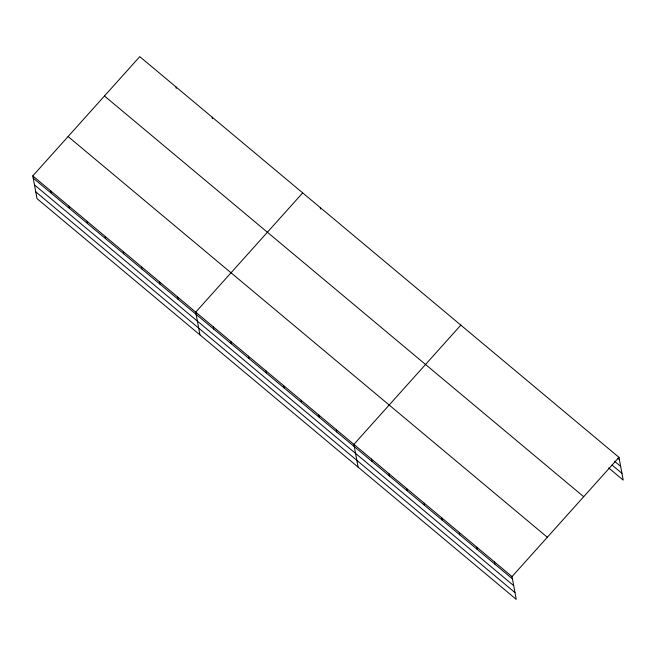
<?xml version="1.0" encoding="UTF-8"?>
<svg xmlns="http://www.w3.org/2000/svg" width="656" height="656" viewBox="0 0 656 656"><rect width="100%" height="100%" fill="white"/><g stroke="black" fill="none" stroke-linecap="round" stroke-linejoin="round"><path stroke-width="0.98" d="M32.8 175.898L512.024 576.608L516.239 599.354L37.015 198.637L32.8 175.898L139.761 56.646L618.985 457.363L623.2 480.102L608.686 467.966M302.695 192.889L195.734 312.141L199.949 334.88M460.84 325.122L353.879 444.374L358.094 467.113M512.024 576.608L618.985 457.363M617.87 458.323L619.403 459.602M614.541 461.258L620.658 466.367M612.015 465.03L621.945 473.337M104.468 95.997L583.684 496.715M68.101 136.546L547.317 537.256M33.218 178.137L512.443 578.854M34.473 184.902L513.689 585.619M35.76 191.872L514.985 592.589M494.452 561.921L494.87 564.16M476.879 547.227L477.297 549.466M459.307 532.533L459.725 534.779M441.734 517.838L442.152 520.085M424.17 503.144L424.58 505.391M406.597 488.458L407.007 490.696M389.024 473.763L389.434 476.002M371.452 459.069L371.87 461.316M320.267 207.583L320.546 209.075M336.307 429.68L336.725 431.927M318.734 414.994L319.152 417.232M301.161 400.299L301.58 402.538M283.597 385.605L284.007 387.844M266.024 370.911L266.434 373.157M212.175 117.203L212.454 118.695M248.452 356.216L248.87 358.463M230.879 341.53L231.297 343.769M175.972 86.92L176.251 88.421M213.307 326.836L213.725 329.074M177.628 297.004L178.047 299.243M159.531 281.867L159.941 284.105M141.425 266.73L141.844 268.968M123.32 251.584L123.738 253.831M105.214 236.447L105.632 238.694M87.109 221.31L87.527 223.557M69.011 206.173L69.421 208.419M50.906 191.035L51.324 193.282"/></g></svg>
